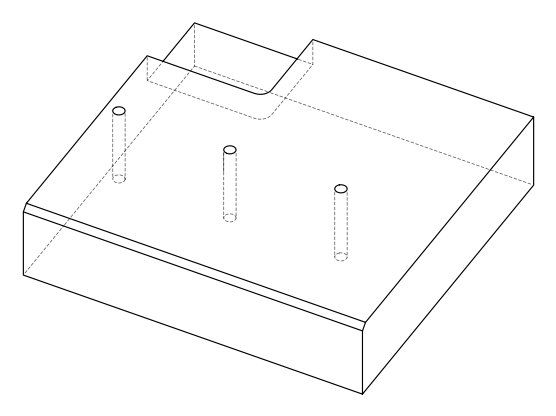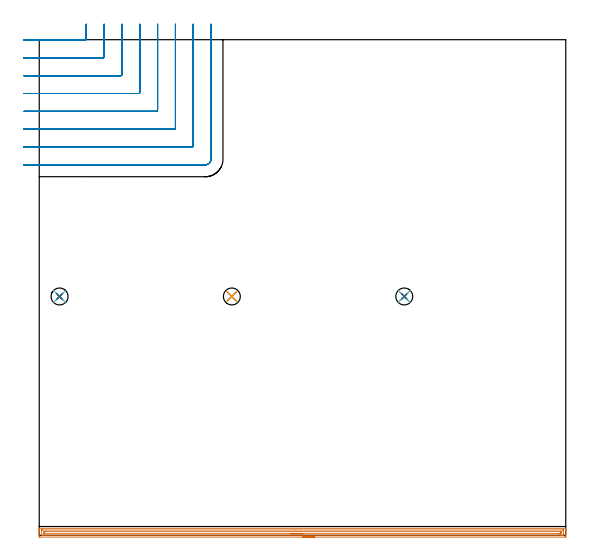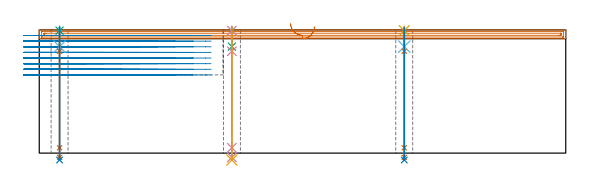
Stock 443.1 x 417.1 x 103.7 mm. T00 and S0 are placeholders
(PLAN: 14 operations, 11 tool changes, 37.8 min)
(1 AREA_MILL | FG_CHAMFER_SURFACE | UGT0205_001 | 10.84 min | 12132 mm3)
(2 MILL_CORNER_NOTCH_RECTANGULAR | CORNER_NOTCH_RECTANGULAR | UGT0201_094 | Follow Part, ap 5, ae 75% | 23.76 min | 673827 mm3)
(3 SPOT_DRILL | STEP1HOLE | NXT0321_9005460120000 | 0.03 min | 11 mm3)
(4 SPOT_DRILL_1 | STEP1HOLE_1 | NXT0321_9005460120000 | 0.03 min | 21 mm3)
(5 SPOT_DRILL_2 | STEP1HOLE_2 | NXT0321_9005460120000 | 0.03 min | 17 mm3)
(6 DRILL_BLIND_HOLE_INTO_CENTER | STEP1HOLE | UGT0301_209 | 0.07 min | 871 mm3)
(7 GUN_DRILL_THROUGH_HOLE | STEP1HOLE | UGT0307_006 | 0.52 min | 5765 mm3)
(8 DRILL_TO_ENLARGE_THROUGH_HOLE | STEP1HOLE | UGT0301_275 | 0.45 min | 9947 mm3)
(9 DRILL_BLIND_HOLE_INTO_CENTER_1 | STEP1HOLE_1 | UGT0301_209 | 0.07 min | 871 mm3)
(10 GUN_DRILL_THROUGH_HOLE_1 | STEP1HOLE_1 | UGT0307_006 | 0.52 min | 5781 mm3)
(11 DRILL_TO_ENLARGE_THROUGH_HOLE_1 | STEP1HOLE_1 | UGT0301_275 | 0.45 min | 10009 mm3)
(12 DRILL_BLIND_HOLE_INTO_CENTER_2 | STEP1HOLE_2 | UGT0301_209 | 0.07 min | 819 mm3)
(13 GUN_DRILL_THROUGH_HOLE_2 | STEP1HOLE_2 | UGT0307_006 | 0.52 min | 5765 mm3)
(14 DRILL_TO_ENLARGE_THROUGH_HOLE_2 | STEP1HOLE_2 | UGT0301_275 | 0.45 min | 9995 mm3)
(TOOL UGT0205_001 | Chamfer Mill 20 x 3 x 45 deg. | D20 FL50 Z2)
(TOOL UGT0201_094 | End mill 20 mm | D20 FL38 Z4)
(TOOL NXT0321_9005460120000 | NC Spot Drill, 142deg, 12mm, Carbide, Uncoated | D12 PA142 FL30 Z2)
(TOOL UGT0301_209 | Twist Drill 9.4 mm | D9.4 PA118 FL78 Z2)
(TOOL UGT0307_006 | Gun Drill 9 mm | D9 PA130 FL24 Z1)
(TOOL UGT0301_275 | Twist Drill 14.3 mm | D14.3 PA118 FL114 Z2)
(OP 1 AREA_MILL)
G17 G21 G94 G90
T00 M6
G54
G17 G0 G90 X231.55 Y-1.5 S1061 M3
G43 Z113.7 H0
Z106.3
G94 G1 X231.512 Z105.428 F250.
X231.398 Z104.564
X231.209 Z103.712
X230.947 Z102.88
X230.613 Z102.074
X230.21 Z101.3
X229.742 Z100.564
X229.21 Z99.872
X228.621 Z99.229
X227.978 Z98.64
X227.286 Z98.109
X226.55 Z97.64
X225.776 Z97.237
X224.97 Z96.903
X224.138 Z96.641
X223.286 Z96.452
X222.422 Z96.338
X221.55 Z96.3
X0.633
X0.054 Y-1.494 Z96.304
X0.008 Y-1.492 Z96.306
X0. Y-0.918 Z96.879
Y2.645 Z100.44
Y4.058 Z101.854
Y4.427 Z102.222
Y5.166 Z102.966
Y5.417 Z103.217
X0.007 Y5.845 Z103.637
X0.01 Y5.897 Z103.688
X0.186 Y5.9 Z103.7
X442.914
X443.09 Y5.897 Z103.688
X443.093 Y5.845 Z103.637
X443.1 Y5.417 Z103.217
Y5.166 Z102.966
Y4.427 Z102.222
Y3.167 Z100.964
Y1.755 Z99.55
Y1.124 Z98.921
Y-0.657 Z97.14
X443.098 Y-0.918 Z96.879
X443.092 Y-1.492 Z96.306
X443.046 Y-1.494 Z96.304
X442.467 Y-1.5 Z96.3
X221.55
Y-0.086 Z97.714
X2.363 Y-0.085 Z97.715
X2.245 Y-0.084 Z97.716
X2.017 Y-0.079 Z97.721
X2.01 Y-0.027 Z97.773
X2.001 Y0.392 Z98.192
Y3.955 Z101.755
X2.007 Y4.427 Z102.227
X2.01 Y4.473 Z102.273
X2.186 Y4.481 Z102.281
X2.304 Y4.485 Z102.285
X2.363 Y4.486 Z102.286
X440.737 Y4.485 Z102.285
X440.855 Y4.484 Z102.284
X441.082 Y4.479 Z102.279
X441.09 Y4.427 Z102.227
X441.099 Y4.009 Z101.809
Y0.445 Z98.245
X441.093 Y-0.027 Z97.773
X441.09 Y-0.073 Z97.727
X440.914 Y-0.081 Z97.719
X440.796 Y-0.085 Z97.715
X440.737 Y-0.086 Z97.714
X221.55
Y1.329 Z99.129
X4.21
X4.068 Y1.33 Z99.13
X4.017 Y1.332 Z99.132
X4.011 Y1.334 Z99.134
X4.006 Y1.355 Z99.155
X4.002 Y1.406 Z99.206
X4. Y1.545 Z99.345
Y1.755 Z99.555
X4.002 Y2.853 Z100.653
X4.01 Y3.058 Z100.858
X4.21 Y3.064 Z100.864
X4.679 Y3.07 Z100.87
X5.105 Y3.071 Z100.871
X5.571 Y3.072 Z100.872
X438.89 Y3.071 Z100.871
X439.032 Y3.07 Z100.87
X439.083 Y3.068 Z100.868
X439.089 Y3.066 Z100.866
X439.094 Y3.045 Z100.845
X439.098 Y2.994 Z100.794
X439.1 Y2.436 Z100.236
X439.099 Y1.755 Z99.555
X439.098 Y1.547 Z99.347
X439.09 Y1.342 Z99.142
X438.89 Y1.336 Z99.136
X438.421 Y1.331 Z99.131
X437.995 Y1.329 Z99.129
X437.529
X221.55
X220.678 Z99.167
X219.814 Z99.28
X218.962 Z99.469
X218.13 Z99.732
X217.324 Y1.328 Z100.065
X216.55 Z100.468
X215.814 Z100.937
X215.122 Z101.468
X214.479 Z102.057
X213.89 Z102.701
X213.358 Z103.393
X212.89 Z104.128
X212.487 Z104.902
X212.153 Z105.708
X211.891 Z106.54
X211.702 Z107.392
X211.588 Z108.257
X211.55 Z109.128
G0 Z113.7
M5
M2
(OP 2 MILL_CORNER_NOTCH_RECTANGULAR)
G17 G21 G94 G90
T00 M6
G54
G17 G0 G90 X-13. Y416.8 S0 M3
G43 Z113.7 H0
Z98.962
G94 G1 X-10. F250.
X38.608 F500.
G3 X39.6 Y417.792 R1.
G1 Y427.1
Y430.1 F250.
G0 Z113.7
X-13. Y401.8
Z98.962
G1 X-10.
X53.607 F500.
G3 X54.6 Y402.793 R1.
G1 Y427.1
Y430.1 F250.
G0 Z113.7
X-13. Y386.8
Z98.962
G1 X-10.
X68.607 F500.
G3 X69.6 Y387.793 R1.
G1 Y427.1
Y430.1 F250.
G0 Z113.7
X-13. Y371.8
Z98.962
G1 X-10.
X83.606 F500.
G3 X84.6 Y372.794 R1.
G1 Y427.1
Y430.1 F250.
G0 Z113.7
X-13. Y356.8
Z98.962
G1 X-10.
X98.606 F500.
G3 X99.6 Y357.794 R1.
G1 Y427.1
Y430.1 F250.
G0 Z113.7
X-13. Y341.8
Z98.962
G1 X-10.
X113.606 F500.
G3 X114.6 Y342.794 R1.
G1 Y427.1
Y430.1 F250.
G0 Z113.7
X-13. Y326.8
Z98.962
G1 X-10.
X128.605 F500.
G3 X129.6 Y327.795 R1.
G1 Y427.1
Y430.1 F250.
G0 Z113.7
X-13. Y311.8
Z98.962
G1 X-10.
X139.8 F500.
G3 X144.6 Y316.6 R4.8
G1 Y427.1
Y430.1 F250.
G0 Z113.7
X-13. Y416.8
Z94.225
G1 X-10.
X38.608 F500.
G3 X39.6 Y417.792 R1.
G1 Y427.1
Y430.1 F250.
G0 Z113.7
X-13. Y401.8
Z94.225
G1 X-10.
X53.607 F500.
G3 X54.6 Y402.793 R1.
G1 Y427.1
Y430.1 F250.
G0 Z113.7
X-13. Y386.8
Z94.225
G1 X-10.
X68.607 F500.
G3 X69.6 Y387.793 R1.
G1 Y427.1
Y430.1 F250.
G0 Z113.7
X-13. Y371.8
Z94.225
G1 X-10.
X83.606 F500.
G3 X84.6 Y372.794 R1.
G1 Y427.1
Y430.1 F250.
G0 Z113.7
X-13. Y356.8
Z94.225
G1 X-10.
X98.606 F500.
G3 X99.6 Y357.794 R1.
G1 Y427.1
Y430.1 F250.
G0 Z113.7
X-13. Y341.8
Z94.225
G1 X-10.
X113.606 F500.
G3 X114.6 Y342.794 R1.
G1 Y427.1
Y430.1 F250.
G0 Z113.7
X-13. Y326.8
Z94.225
G1 X-10.
X128.605 F500.
G3 X129.6 Y327.795 R1.
G1 Y427.1
Y430.1 F250.
G0 Z113.7
X-13. Y311.8
Z94.225
G1 X-10.
X139.8 F500.
G3 X144.6 Y316.6 R4.8
G1 Y427.1
Y430.1 F250.
G0 Z113.7
X-13. Y416.8
Z89.487
G1 X-10.
X38.608 F500.
G3 X39.6 Y417.792 R1.
G1 Y427.1
Y430.1 F250.
G0 Z113.7
X-13. Y401.8
Z89.487
G1 X-10.
X53.607 F500.
G3 X54.6 Y402.793 R1.
G1 Y427.1
Y430.1 F250.
G0 Z113.7
X-13. Y386.8
Z89.487
G1 X-10.
X68.607 F500.
G3 X69.6 Y387.793 R1.
G1 Y427.1
Y430.1 F250.
G0 Z113.7
X-13. Y371.8
Z89.487
G1 X-10.
X83.606 F500.
G3 X84.6 Y372.794 R1.
G1 Y427.1
Y430.1 F250.
G0 Z113.7
X-13. Y356.8
Z89.487
G1 X-10.
X98.606 F500.
G3 X99.6 Y357.794 R1.
G1 Y427.1
Y430.1 F250.
G0 Z113.7
X-13. Y341.8
Z89.487
G1 X-10.
X113.606 F500.
G3 X114.6 Y342.794 R1.
G1 Y427.1
Y430.1 F250.
G0 Z113.7
X-13. Y326.8
Z89.487
G1 X-10.
X128.605 F500.
G3 X129.6 Y327.795 R1.
G1 Y427.1
Y430.1 F250.
G0 Z113.7
X-13. Y311.8
Z89.487
G1 X-10.
X139.8 F500.
G3 X144.6 Y316.6 R4.8
G1 Y427.1
Y430.1 F250.
G0 Z113.7
X-13. Y416.8
Z84.75
G1 X-10.
X38.608 F500.
G3 X39.6 Y417.792 R1.
G1 Y427.1
Y430.1 F250.
G0 Z113.7
X-13. Y401.8
Z84.75
G1 X-10.
X53.607 F500.
G3 X54.6 Y402.793 R1.
G1 Y427.1
Y430.1 F250.
G0 Z113.7
X-13. Y386.8
Z84.75
G1 X-10.
X68.607 F500.
G3 X69.6 Y387.793 R1.
G1 Y427.1
Y430.1 F250.
G0 Z113.7
X-13. Y371.8
Z84.75
G1 X-10.
X83.606 F500.
G3 X84.6 Y372.794 R1.
G1 Y427.1
Y430.1 F250.
G0 Z113.7
X-13. Y356.8
Z84.75
G1 X-10.
X98.606 F500.
G3 X99.6 Y357.794 R1.
G1 Y427.1
Y430.1 F250.
G0 Z113.7
X-13. Y341.8
Z84.75
G1 X-10.
X113.606 F500.
G3 X114.6 Y342.794 R1.
G1 Y427.1
Y430.1 F250.
G0 Z113.7
X-13. Y326.8
Z84.75
G1 X-10.
X128.605 F500.
G3 X129.6 Y327.795 R1.
G1 Y427.1
Y430.1 F250.
G0 Z113.7
X-13. Y311.8
Z84.75
G1 X-10.
X139.8 F500.
G3 X144.6 Y316.6 R4.8
G1 Y427.1
Y430.1 F250.
G0 Z113.7
X-13. Y416.8
Z80.012
G1 X-10.
X38.608 F500.
G3 X39.6 Y417.792 R1.
G1 Y427.1
Y430.1 F250.
G0 Z113.7
X-13. Y401.8
Z80.012
G1 X-10.
X53.607 F500.
G3 X54.6 Y402.793 R1.
G1 Y427.1
Y430.1 F250.
G0 Z113.7
X-13. Y386.8
Z80.012
G1 X-10.
X68.607 F500.
G3 X69.6 Y387.793 R1.
G1 Y427.1
Y430.1 F250.
G0 Z113.7
X-13. Y371.8
Z80.012
G1 X-10.
X83.606 F500.
G3 X84.6 Y372.794 R1.
G1 Y427.1
Y430.1 F250.
G0 Z113.7
X-13. Y356.8
Z80.012
G1 X-10.
X98.606 F500.
G3 X99.6 Y357.794 R1.
G1 Y427.1
Y430.1 F250.
G0 Z113.7
X-13. Y341.8
Z80.012
G1 X-10.
X113.606 F500.
G3 X114.6 Y342.794 R1.
G1 Y427.1
Y430.1 F250.
G0 Z113.7
X-13. Y326.8
Z80.012
G1 X-10.
X128.605 F500.
G3 X129.6 Y327.795 R1.
G1 Y427.1
Y430.1 F250.
G0 Z113.7
X-13. Y311.8
Z80.012
G1 X-10.
X139.8 F500.
G3 X144.6 Y316.6 R4.8
G1 Y427.1
Y430.1 F250.
G0 Z113.7
X-13. Y416.8
Z75.275
G1 X-10.
X38.608 F500.
G3 X39.6 Y417.792 R1.
G1 Y427.1
Y430.1 F250.
G0 Z113.7
X-13. Y401.8
Z75.275
G1 X-10.
X53.607 F500.
G3 X54.6 Y402.793 R1.
G1 Y427.1
Y430.1 F250.
G0 Z113.7
X-13. Y386.8
Z75.275
G1 X-10.
X68.607 F500.
G3 X69.6 Y387.793 R1.
G1 Y427.1
Y430.1 F250.
G0 Z113.7
X-13. Y371.8
Z75.275
G1 X-10.
X83.606 F500.
G3 X84.6 Y372.794 R1.
G1 Y427.1
Y430.1 F250.
G0 Z113.7
X-13. Y356.8
Z75.275
G1 X-10.
X98.606 F500.
G3 X99.6 Y357.794 R1.
G1 Y427.1
Y430.1 F250.
G0 Z113.7
X-13. Y341.8
Z75.275
G1 X-10.
X113.606 F500.
G3 X114.6 Y342.794 R1.
G1 Y427.1
Y430.1 F250.
G0 Z113.7
X-13. Y326.8
Z75.275
G1 X-10.
X128.605 F500.
G3 X129.6 Y327.795 R1.
G1 Y427.1
Y430.1 F250.
G0 Z113.7
X-13. Y311.8
Z75.275
G1 X-10.
X139.8 F500.
G3 X144.6 Y316.6 R4.8
G1 Y427.1
Y430.1 F250.
G0 Z113.7
X-13. Y416.8
Z70.537
G1 X-10.
X38.608 F500.
G3 X39.6 Y417.792 R1.
G1 Y427.1
Y430.1 F250.
G0 Z113.7
X-13. Y401.8
Z70.537
G1 X-10.
X53.607 F500.
G3 X54.6 Y402.793 R1.
G1 Y427.1
Y430.1 F250.
G0 Z113.7
X-13. Y386.8
Z70.537
G1 X-10.
X68.607 F500.
G3 X69.6 Y387.793 R1.
G1 Y427.1
Y430.1 F250.
G0 Z113.7
X-13. Y371.8
Z70.537
G1 X-10.
X83.606 F500.
G3 X84.6 Y372.794 R1.
G1 Y427.1
Y430.1 F250.
G0 Z113.7
X-13. Y356.8
Z70.537
G1 X-10.
X98.606 F500.
G3 X99.6 Y357.794 R1.
G1 Y427.1
Y430.1 F250.
G0 Z113.7
X-13. Y341.8
Z70.537
G1 X-10.
X113.606 F500.
G3 X114.6 Y342.794 R1.
G1 Y427.1
Y430.1 F250.
G0 Z113.7
X-13. Y326.8
Z70.537
G1 X-10.
X128.605 F500.
G3 X129.6 Y327.795 R1.
G1 Y427.1
Y430.1 F250.
G0 Z113.7
X-13. Y311.8
Z70.537
G1 X-10.
X139.8 F500.
G3 X144.6 Y316.6 R4.8
G1 Y427.1
Y430.1 F250.
G0 Z113.7
X-13. Y416.8
Z65.8
G1 X-10.
X38.608 F500.
G3 X39.6 Y417.792 R1.
G1 Y427.1
Y430.1 F250.
G0 Z113.7
X-13. Y401.8
Z65.8
G1 X-10.
X53.607 F500.
G3 X54.6 Y402.793 R1.
G1 Y427.1
Y430.1 F250.
G0 Z113.7
X-13. Y386.8
Z65.8
G1 X-10.
X68.607 F500.
G3 X69.6 Y387.793 R1.
G1 Y427.1
Y430.1 F250.
G0 Z113.7
X-13. Y371.8
Z65.8
G1 X-10.
X83.606 F500.
G3 X84.6 Y372.794 R1.
G1 Y427.1
Y430.1 F250.
G0 Z113.7
X-13. Y356.8
Z65.8
G1 X-10.
X98.606 F500.
G3 X99.6 Y357.794 R1.
G1 Y427.1
Y430.1 F250.
G0 Z113.7
X-13. Y341.8
Z65.8
G1 X-10.
X113.606 F500.
G3 X114.6 Y342.794 R1.
G1 Y427.1
Y430.1 F250.
G0 Z113.7
X-13. Y326.8
Z65.8
G1 X-10.
X128.605 F500.
G3 X129.6 Y327.795 R1.
G1 Y427.1
Y430.1 F250.
G0 Z113.7
X-13. Y311.8
Z65.8
G1 X-10.
X139.8 F500.
G3 X144.6 Y316.6 R4.8
G1 Y427.1
Y430.1 F250.
G0 Z113.7
M5
M2
(OP 3 SPOT_DRILL)
G17 G21 G94 G90
T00 M6
G54
G17 G0 G90 X17.1 Y201. S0 M3
G43 Z113.7 H0
G94 G81 G98 Z103.085 F250. R106.7
G80
M5
M2
(OP 4 SPOT_DRILL_1)
G17 G21 G94 G90
T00 M6
G54
G17 G0 G90 X162.1 Y201. S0 M3
G43 Z113.7 H0
G94 G81 G98 Z103.085 F250. R106.7
G80
M5
M2
(OP 5 SPOT_DRILL_2)
G17 G21 G94 G90
T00 M6
G54
G17 G0 G90 X307.2 Y201. S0 M3
G43 Z113.7 H0
G94 G81 G98 Z103.085 F250. R106.7
G80
M5
M2
(OP 6 DRILL_BLIND_HOLE_INTO_CENTER)
G17 G21 G94 G90
T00 M6
G54
G17 G0 G90 X17.1 Y201. S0 M3
G43 Z113.7 H0
G94 G81 G98 Z89.6 F250. R105.7
G80
M5
M2
(OP 7 GUN_DRILL_THROUGH_HOLE)
G17 G21 G94 G90
T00 M6
G54
G17 G0 G90 X17.1 Y201. M8
G43 Z113.7 H0
Z101.42
S716 M3
G94 G1 Z85.705 F125. M26
G4 X.084
Z4.5 F250.
G4 X.084
Z-3.598 F125.
G4 X.084
M5
M9
G0 Z101.42
Z113.7
M2
(OP 8 DRILL_TO_ENLARGE_THROUGH_HOLE)
G17 G21 G94 G90
T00 M6
G54
G17 G0 G90 X17.1 Y201. S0 M3
G43 Z113.7 H0
G94 G73 G98 Z-5.796 F250. Q13.687 R105.7
G80
M5
M2
(OP 9 DRILL_BLIND_HOLE_INTO_CENTER_1)
G17 G21 G94 G90
T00 M6
G54
G17 G0 G90 X162.1 Y201. S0 M3
G43 Z113.7 H0
G94 G81 G98 Z89.6 F250. R105.7
G80
M5
M2
(OP 10 GUN_DRILL_THROUGH_HOLE_1)
G17 G21 G94 G90
T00 M6
G54
G17 G0 G90 X162.1 Y201. M8
G43 Z113.7 H0
Z101.42
S716 M3
G94 G1 Z85.705 F125. M26
G4 X.084
Z4.5 F250.
G4 X.084
Z-3.598 F125.
G4 X.084
M5
M9
G0 Z101.42
Z113.7
M2
(OP 11 DRILL_TO_ENLARGE_THROUGH_HOLE_1)
G17 G21 G94 G90
T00 M6
G54
G17 G0 G90 X162.1 Y201. S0 M3
G43 Z113.7 H0
G94 G73 G98 Z-5.796 F250. Q13.687 R105.7
G80
M5
M2
(OP 12 DRILL_BLIND_HOLE_INTO_CENTER_2)
G17 G21 G94 G90
T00 M6
G54
G17 G0 G90 X307.2 Y201. S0 M3
G43 Z113.7 H0
G94 G81 G98 Z89.6 F250. R105.7
G80
M5
M2
(OP 13 GUN_DRILL_THROUGH_HOLE_2)
G17 G21 G94 G90
T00 M6
G54
G17 G0 G90 X307.2 Y201. M8
G43 Z113.7 H0
Z101.42
S716 M3
G94 G1 Z85.705 F125. M26
G4 X.084
Z4.5 F250.
G4 X.084
Z-3.598 F125.
G4 X.084
M5
M9
G0 Z101.42
Z113.7
M2
(OP 14 DRILL_TO_ENLARGE_THROUGH_HOLE_2)
G17 G21 G94 G90
T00 M6
G54
G17 G0 G90 X307.2 Y201. S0 M3
G43 Z113.7 H0
G94 G73 G98 Z-5.796 F250. Q13.687 R105.7
G80
M5
M2
